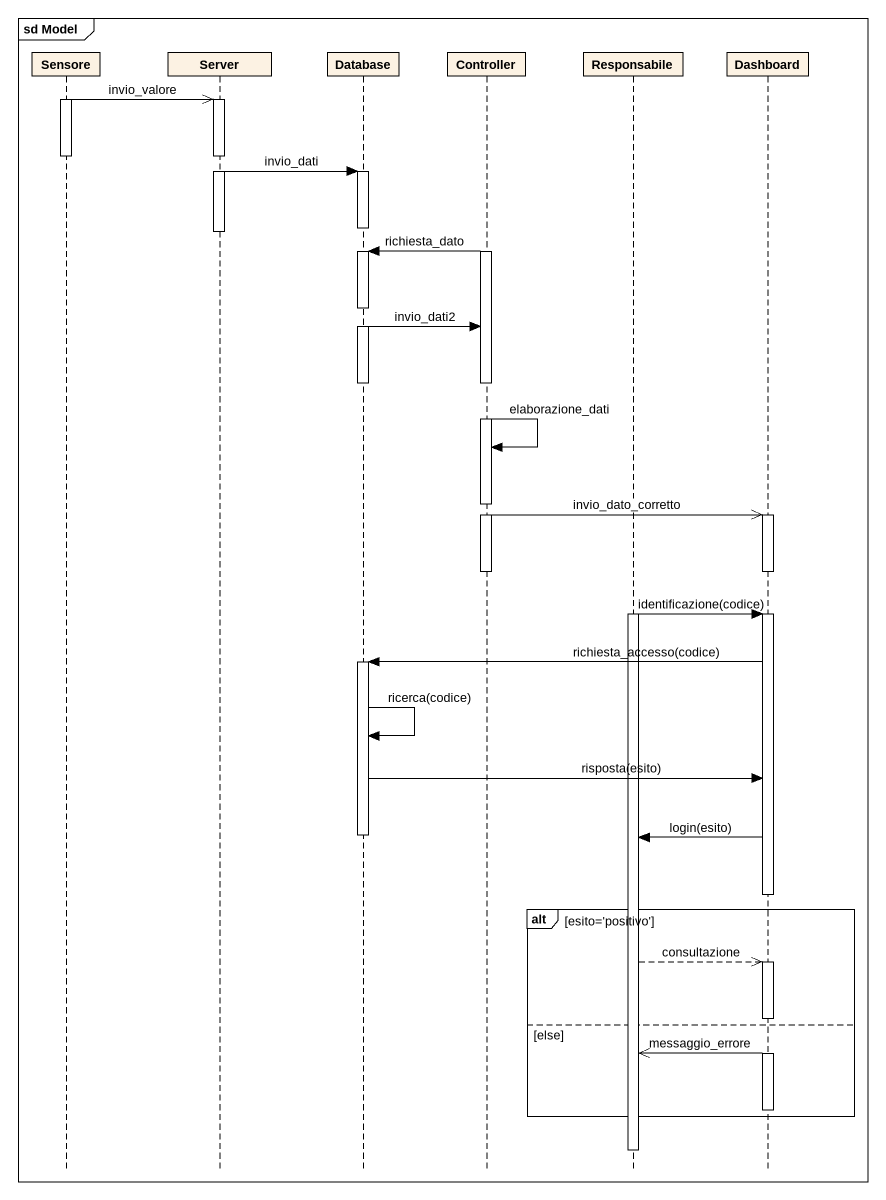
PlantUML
@startuml
mainframe sd Model
hide footbox
participant Sensore
participant Server
participant "Database" as Database_
participant Controller
participant Responsabile
participant Dashboard

activate Sensore
Sensore ->> Server : invio_valore
activate Server
deactivate Sensore
Server -> Database_ : invio_dati
activate Database_
deactivate Database_
deactivate Server
activate Controller
Controller -> Database_ : richiesta_dato
activate Database_
Database_ -> Controller : invio_dati2
deactivate Database_
Controller -> Controller : elaborazione_dati
Controller ->> Dashboard : invio_dato_corretto
activate Dashboard
deactivate Dashboard
deactivate Controller
activate Responsabile
Responsabile -> Dashboard : identificazione(codice)
activate Dashboard
Dashboard -> Database_ : richiesta_accesso(codice)
activate Database_
Database_ -> Database_ : ricerca(codice)
Database_ -> Dashboard : risposta(esito)
deactivate Database_
Dashboard -> Responsabile : login(esito)
deactivate Dashboard
alt esito='positivo'
  Responsabile -->> Dashboard : consultazione
  activate Dashboard
else else
  Dashboard ->> Responsabile : messaggio_errore
  deactivate Dashboard
end
deactivate Responsabile
@enduml
